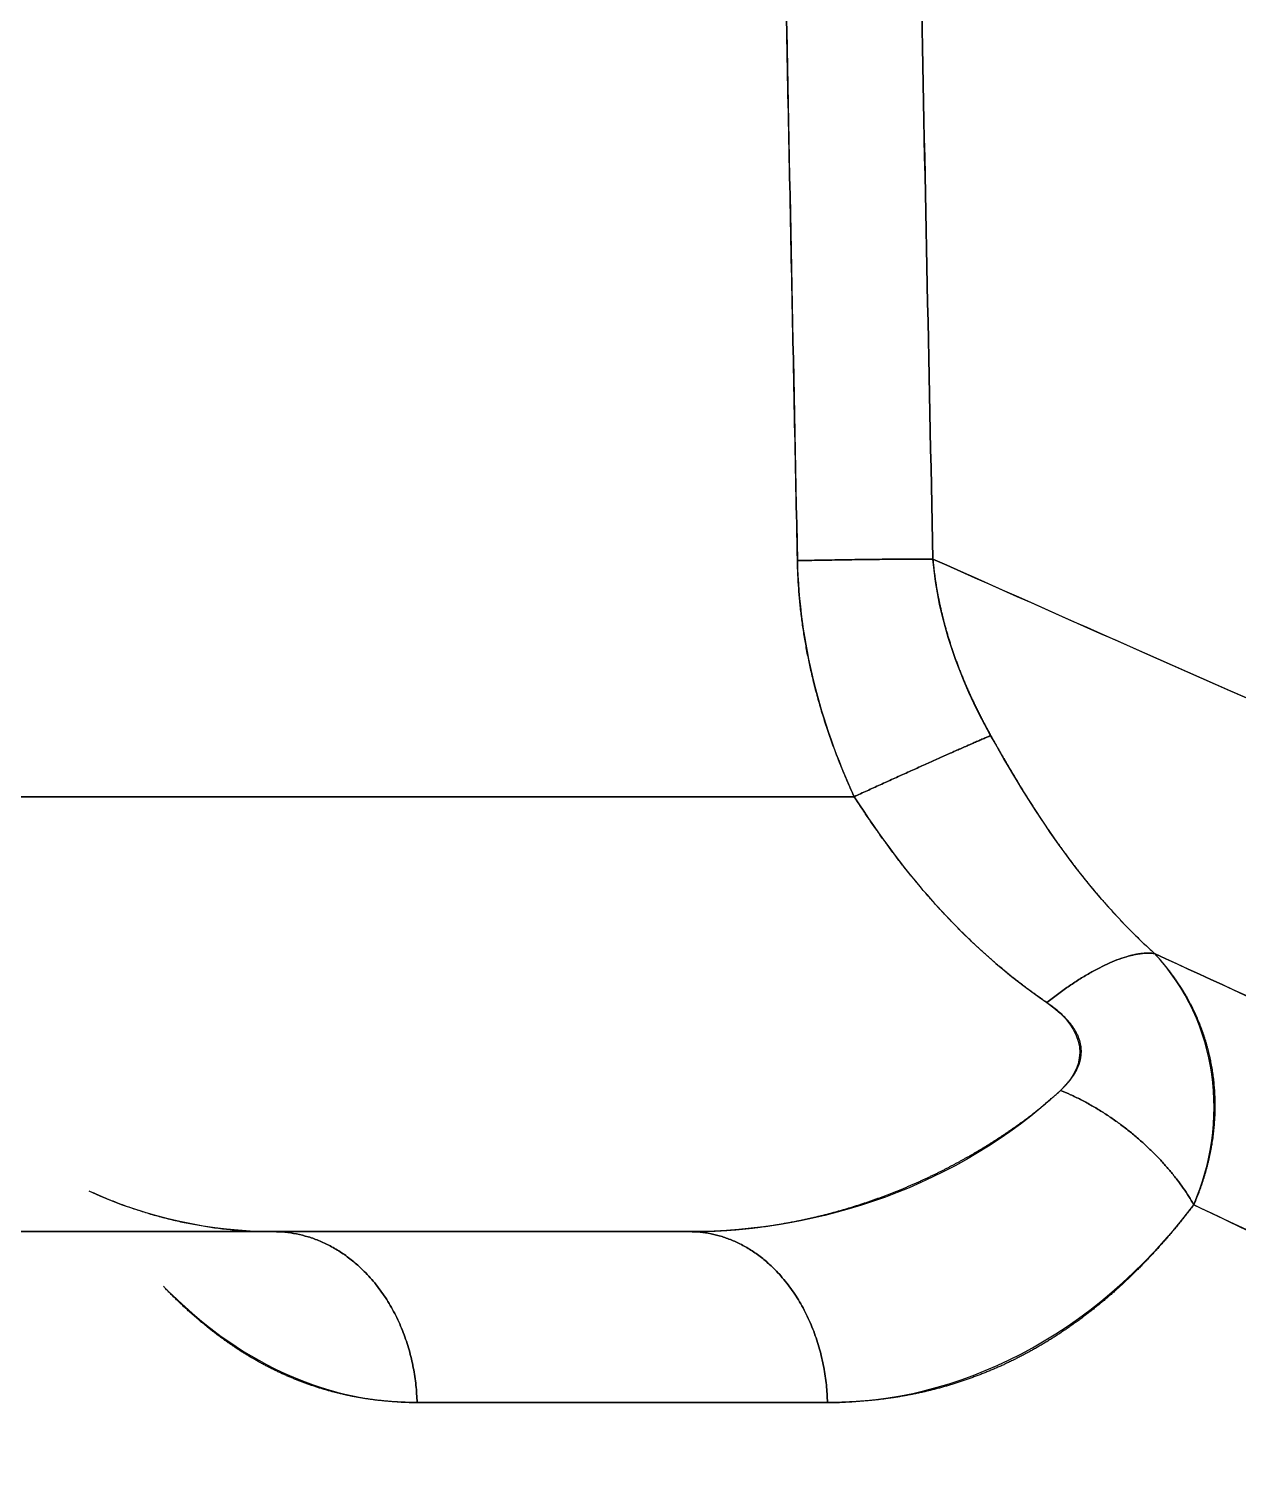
# Model space of a CAD drawing. Extents: x 86520 to 160660, y -2551 to 2752.
# Drawn here: x 86713.3 to 86720.13, y 1576.06 to 1584.25 of the extents above; entities that cross this region are included whole.
import ezdxf

# ---------------------------------------------------------------- set-up
doc = ezdxf.new("R2010")
doc.units = 0
doc.header["$LTSCALE"] = 10
doc.header["$MEASUREMENT"] = 0
doc.layers.add('1', color=7, linetype='CONTINUOUS')

msp = doc.modelspace()

# ---------------------------------------------------------------- linework, layer by layer
at = {"layer": '1', "color": 7, "linetype": 'CONTINUOUS'}
for points, knots in [([(86718.2422, 1589.3969), (86718.2719, 1589.3831), (86718.3312, 1589.3556), (86718.4204, 1589.3142), (86718.5098, 1589.2728), (86718.5993, 1589.2313), (86718.6889, 1589.1898), (86718.7787, 1589.1482), (86718.8687, 1589.1066), (86718.9588, 1589.0649), (86719.0491, 1589.0233), (86719.1395, 1588.9815), (86719.2301, 1588.9398), (86719.3208, 1588.8979), (86719.4117, 1588.8561), (86719.5027, 1588.8142), (86719.5939, 1588.7722), (86719.6852, 1588.7302), (86719.7767, 1588.6882), (86719.8683, 1588.6461), (86719.9601, 1588.604), (86720.0521, 1588.5619), (86720.1442, 1588.5197), (86720.2364, 1588.4775), (86720.3288, 1588.4352), (86720.4214, 1588.3929), (86720.5141, 1588.3505), (86720.607, 1588.3081), (86720.7, 1588.2657), (86720.7932, 1588.2232), (86720.8865, 1588.1807), (86720.98, 1588.1381), (86721.0736, 1588.0955), (86721.1674, 1588.0529), (86721.2613, 1588.0102), (86721.3554, 1587.9675), (86721.4497, 1587.9248), (86721.5441, 1587.882), (86721.6387, 1587.8391), (86721.7334, 1587.7962), (86721.8282, 1587.7533), (86721.9233, 1587.7104), (86722.0184, 1587.6674), (86722.1138, 1587.6244), (86722.2092, 1587.5813), (86722.3049, 1587.5382), (86722.4007, 1587.495), (86722.4966, 1587.4519), (86722.5927, 1587.4086), (86722.689, 1587.3654), (86722.7854, 1587.3221), (86722.8819, 1587.2787), (86722.9786, 1587.2354), (86723.0755, 1587.192), (86723.1725, 1587.1485), (86723.2697, 1587.105), (86723.3671, 1587.0615), (86723.4646, 1587.0179), (86723.5622, 1586.9744), (86723.66, 1586.9307), (86723.758, 1586.887), (86723.8561, 1586.8433), (86723.9543, 1586.7996), (86724.0527, 1586.7558), (86724.1513, 1586.712), (86724.2501, 1586.6682), (86724.3489, 1586.6243), (86724.448, 1586.5803), (86724.5472, 1586.5364), (86724.6465, 1586.4924), (86724.746, 1586.4484), (86724.8457, 1586.4043), (86724.9455, 1586.3602), (86725.0455, 1586.3161), (86725.1456, 1586.2719), (86725.2459, 1586.2277), (86725.3463, 1586.1834), (86725.4469, 1586.1392), (86725.5477, 1586.0949), (86725.6486, 1586.0505), (86725.7497, 1586.0061), (86725.8509, 1585.9617), (86725.9523, 1585.9173), (86726.0538, 1585.8728), (86726.1555, 1585.8283), (86726.2573, 1585.7837), (86726.3593, 1585.7392), (86726.4615, 1585.6946), (86726.5638, 1585.6499), (86726.6662, 1585.6052), (86726.7689, 1585.5605), (86726.8717, 1585.5158), (86726.9746, 1585.471), (86727.0777, 1585.4262), (86727.1809, 1585.3813), (86727.2843, 1585.3365), (86727.3879, 1585.2916), (86727.4916, 1585.2466), (86727.5955, 1585.2016), (86727.6995, 1585.1566), (86727.8037, 1585.1116), (86727.9081, 1585.0665), (86728.0126, 1585.0214), (86728.1172, 1584.9763), (86728.222, 1584.9312), (86728.327, 1584.886), (86728.4321, 1584.8407), (86728.5374, 1584.7955), (86728.6429, 1584.7502), (86728.7485, 1584.7049), (86728.8542, 1584.6596), (86728.9602, 1584.6142), (86729.0662, 1584.5688), (86729.1725, 1584.5233), (86729.2789, 1584.4779), (86729.3854, 1584.4324), (86729.4921, 1584.3869), (86729.599, 1584.3413), (86729.706, 1584.2957), (86729.8132, 1584.2501), (86729.9205, 1584.2045), (86730.028, 1584.1588), (86730.1356, 1584.1131), (86730.2434, 1584.0674), (86730.3514, 1584.0216), (86730.4595, 1583.9758), (86730.5678, 1583.93), (86730.6762, 1583.8842), (86730.7848, 1583.8383), (86730.8936, 1583.7924), (86731.0025, 1583.7465), (86731.1116, 1583.7006), (86731.2208, 1583.6546), (86731.3302, 1583.6086), (86731.4397, 1583.5625), (86731.5494, 1583.5165), (86731.6593, 1583.4704), (86731.7693, 1583.4243), (86731.8795, 1583.3781), (86731.9898, 1583.332), (86732.1003, 1583.2858), (86732.211, 1583.2396), (86732.3218, 1583.1933), (86732.4328, 1583.1471), (86732.5439, 1583.1008), (86732.6552, 1583.0544), (86732.7666, 1583.0081), (86732.8783, 1582.9617), (86732.99, 1582.9153), (86733.1019, 1582.8689), (86733.214, 1582.8225), (86733.3263, 1582.776), (86733.4387, 1582.7295), (86733.5512, 1582.683), (86733.664, 1582.6364), (86733.7768, 1582.5898), (86733.8899, 1582.5433), (86734.0031, 1582.4966), (86734.1164, 1582.45), (86734.23, 1582.4033), (86734.3436, 1582.3566), (86734.4575, 1582.3099), (86734.5715, 1582.2632), (86734.6856, 1582.2164), (86734.7999, 1582.1697), (86734.9144, 1582.1228), (86735.029, 1582.076), (86735.1438, 1582.0292), (86735.2588, 1581.9823), (86735.3739, 1581.9354), (86735.4892, 1581.8885), (86735.6046, 1581.8416), (86735.7202, 1581.7946), (86735.836, 1581.7476), (86735.9519, 1581.7006), (86736.0679, 1581.6536), (86736.1842, 1581.6065), (86736.3006, 1581.5595), (86736.4171, 1581.5124), (86736.5338, 1581.4653), (86736.6507, 1581.4182), (86736.7678, 1581.371), (86736.885, 1581.3238), (86737.0023, 1581.2766), (86737.1198, 1581.2294), (86737.2375, 1581.1822), (86737.3553, 1581.135), (86737.4733, 1581.0877), (86737.5915, 1581.0404), (86737.7098, 1580.9931), (86737.8283, 1580.9458), (86737.9469, 1580.8984), (86738.0658, 1580.8511), (86738.1847, 1580.8037), (86738.3038, 1580.7563), (86738.4231, 1580.7089), (86738.5426, 1580.6614), (86738.6622, 1580.614), (86738.782, 1580.5665), (86738.9019, 1580.519), (86739.022, 1580.4715), (86739.1021, 1580.4398), (86739.1422, 1580.424)], [0, 0, 0, 0, 0.004988, 0.009974, 0.014961, 0.019946, 0.02493, 0.029914, 0.034897, 0.03988, 0.044861, 0.049842, 0.054823, 0.059802, 0.064781, 0.06976, 0.074738, 0.079715, 0.084691, 0.089667, 0.094643, 0.099618, 0.104592, 0.109566, 0.11454, 0.119513, 0.124485, 0.129457, 0.134428, 0.1394, 0.14437, 0.149341, 0.15431, 0.15928, 0.164249, 0.169218, 0.174186, 0.179154, 0.184122, 0.18909, 0.194057, 0.199024, 0.203991, 0.208957, 0.213924, 0.21889, 0.223856, 0.228821, 0.233787, 0.238752, 0.243717, 0.248683, 0.253648, 0.258612, 0.263577, 0.268542, 0.273507, 0.278471, 0.283436, 0.288401, 0.293365, 0.29833, 0.303295, 0.308259, 0.313224, 0.318189, 0.323154, 0.328119, 0.333084, 0.338049, 0.343015, 0.34798, 0.352946, 0.357912, 0.362878, 0.367844, 0.372811, 0.377777, 0.382744, 0.387712, 0.392679, 0.397647, 0.402615, 0.407584, 0.412553, 0.417522, 0.422491, 0.427461, 0.432432, 0.437402, 0.442373, 0.447345, 0.452317, 0.457289, 0.462262, 0.467236, 0.47221, 0.477184, 0.482159, 0.487135, 0.492111, 0.497088, 0.502065, 0.507043, 0.512021, 0.517, 0.52198, 0.52696, 0.531941, 0.536923, 0.541906, 0.546889, 0.551873, 0.556857, 0.561843, 0.566829, 0.571816, 0.576803, 0.581792, 0.586781, 0.591772, 0.596763, 0.601754, 0.606747, 0.611741, 0.616735, 0.621731, 0.626727, 0.631725, 0.636723, 0.641722, 0.646723, 0.651724, 0.656726, 0.66173, 0.666734, 0.671739, 0.676746, 0.681753, 0.686762, 0.691772, 0.696783, 0.701795, 0.706808, 0.711822, 0.716838, 0.721854, 0.726872, 0.731892, 0.736912, 0.741934, 0.746956, 0.751981, 0.757006, 0.762033, 0.767061, 0.77209, 0.777121, 0.782153, 0.787186, 0.792221, 0.797257, 0.802295, 0.807334, 0.812374, 0.817416, 0.82246, 0.827504, 0.832551, 0.837599, 0.842648, 0.847699, 0.852751, 0.857805, 0.862861, 0.867918, 0.872977, 0.878037, 0.883099, 0.888162, 0.893227, 0.898294, 0.903363, 0.908433, 0.913505, 0.918579, 0.923654, 0.928731, 0.93381, 0.93889, 0.943973, 0.949057, 0.954143, 0.959231, 0.96432, 0.969412, 0.974505, 0.9796, 0.984697, 0.989796, 0.994897, 1, 1, 1, 1]), ([(86739.1422, 1580.424), (86737.1874, 1581.1934), (86735.2736, 1581.9674), (86732.9404, 1582.9342), (86732.4767, 1583.1275), (86731.5554, 1583.5139), (86731.0978, 1583.707), (86729.7355, 1584.2849), (86728.8413, 1584.6683), (86727.0872, 1585.4261), (86726.2273, 1585.8006), (86724.9621, 1586.3567), (86724.5444, 1586.5411), (86723.7172, 1586.9081), (86721.6693, 1587.8211), (86719.7251, 1588.709), (86718.2422, 1589.3969)], [0, 0, 0, 0, 0.25, 0.25, 0.3125, 0.3125, 0.375, 0.375, 0.5, 0.5, 0.625, 0.625, 0.6875, 0.6875, 0.75, 1, 1, 1, 1]), ([(86718.9684, 1589.2929), (86718.9982, 1589.2792), (86719.0579, 1589.2517), (86719.1481, 1589.2102), (86719.2391, 1589.1684), (86719.3309, 1589.1262), (86719.4235, 1589.0837), (86719.5169, 1589.0408), (86719.6111, 1588.9975), (86719.7062, 1588.9538), (86719.8021, 1588.9098), (86719.8988, 1588.8654), (86719.9964, 1588.8207), (86720.0948, 1588.7756), (86720.1941, 1588.7301), (86720.2942, 1588.6842), (86720.3951, 1588.638), (86720.497, 1588.5915), (86720.5996, 1588.5445), (86720.7032, 1588.4972), (86720.8076, 1588.4495), (86720.9128, 1588.4015), (86721.019, 1588.3531), (86721.126, 1588.3043), (86721.2339, 1588.2552), (86721.3427, 1588.2057), (86721.4524, 1588.1558), (86721.5629, 1588.1056), (86721.6744, 1588.055), (86721.7867, 1588.004), (86721.9, 1587.9527), (86722.0142, 1587.901), (86722.1293, 1587.849), (86722.2453, 1587.7965), (86722.3622, 1587.7438), (86722.48, 1587.6906), (86722.5988, 1587.6371), (86722.7185, 1587.5832), (86722.8391, 1587.5289), (86722.9607, 1587.4743), (86723.0832, 1587.4193), (86723.2066, 1587.364), (86723.331, 1587.3083), (86723.4564, 1587.2522), (86723.5827, 1587.1958), (86723.71, 1587.1389), (86723.8382, 1587.0818), (86723.9674, 1587.0242), (86724.0976, 1586.9663), (86724.2287, 1586.9081), (86724.3609, 1586.8494), (86724.494, 1586.7904), (86724.6281, 1586.731), (86724.7632, 1586.6713), (86724.8993, 1586.6112), (86725.0363, 1586.5507), (86725.1744, 1586.4899), (86725.3135, 1586.4287), (86725.4536, 1586.3671), (86725.5948, 1586.3052), (86725.7369, 1586.2429), (86725.8801, 1586.1803), (86726.0242, 1586.1172), (86726.1695, 1586.0539), (86726.3157, 1585.9901), (86726.463, 1585.926), (86726.6113, 1585.8615), (86726.7607, 1585.7966), (86726.9111, 1585.7314), (86727.0626, 1585.6658), (86727.2151, 1585.5999), (86727.3687, 1585.5336), (86727.5233, 1585.4669), (86727.679, 1585.3998), (86727.8358, 1585.3324), (86727.9937, 1585.2647), (86728.1526, 1585.1965), (86728.3126, 1585.128), (86728.4737, 1585.0591), (86728.6359, 1584.9899), (86728.7992, 1584.9203), (86728.9636, 1584.8503), (86729.1291, 1584.78), (86729.2957, 1584.7093), (86729.4634, 1584.6382), (86729.6322, 1584.5668), (86729.8021, 1584.495), (86729.9731, 1584.4228), (86730.1453, 1584.3503), (86730.3186, 1584.2774), (86730.493, 1584.2041), (86730.6686, 1584.1305), (86730.8452, 1584.0565), (86731.0231, 1583.9822), (86731.202, 1583.9074), (86731.3821, 1583.8323), (86731.5634, 1583.7569), (86731.7458, 1583.6811), (86731.9294, 1583.6049), (86732.1141, 1583.5283), (86732.3, 1583.4514), (86732.4871, 1583.3741), (86732.6753, 1583.2965), (86732.8647, 1583.2185), (86733.0553, 1583.1401), (86733.247, 1583.0614), (86733.44, 1582.9822), (86733.6341, 1582.9028), (86733.8294, 1582.8229), (86734.0259, 1582.7427), (86734.2236, 1582.6622), (86734.4225, 1582.5812), (86734.6226, 1582.4999), (86734.8239, 1582.4182), (86735.0264, 1582.3362), (86735.2302, 1582.2538), (86735.4351, 1582.171), (86735.6412, 1582.0879), (86735.8486, 1582.0044), (86736.0572, 1581.9206), (86736.267, 1581.8363), (86736.478, 1581.7517), (86736.6903, 1581.6668), (86736.9038, 1581.5815), (86737.1185, 1581.4958), (86737.3345, 1581.4097), (86737.5517, 1581.3233), (86737.7702, 1581.2365), (86737.9899, 1581.1494), (86738.2108, 1581.0618), (86738.433, 1580.974), (86738.6565, 1580.8857), (86738.8811, 1580.7971), (86739.0316, 1580.7379), (86739.1069, 1580.7082)], [0, 0, 0, 0, 0.005145, 0.010327, 0.015546, 0.020802, 0.026095, 0.031425, 0.036793, 0.042197, 0.047638, 0.053116, 0.058632, 0.064184, 0.069773, 0.0754, 0.081063, 0.086764, 0.092501, 0.098276, 0.104088, 0.109937, 0.115822, 0.121745, 0.127705, 0.133702, 0.139736, 0.145808, 0.151916, 0.158061, 0.164244, 0.170463, 0.17672, 0.183013, 0.189344, 0.195712, 0.202117, 0.208559, 0.215038, 0.221554, 0.228108, 0.234698, 0.241326, 0.24799, 0.254692, 0.261431, 0.268207, 0.27502, 0.28187, 0.288757, 0.295682, 0.302643, 0.309642, 0.316678, 0.323751, 0.330861, 0.338008, 0.345192, 0.352414, 0.359672, 0.366968, 0.374301, 0.381671, 0.389078, 0.396523, 0.404004, 0.411523, 0.419078, 0.426671, 0.434301, 0.441968, 0.449673, 0.457414, 0.465193, 0.473009, 0.480862, 0.488752, 0.49668, 0.504644, 0.512646, 0.520685, 0.528761, 0.536874, 0.545024, 0.553212, 0.561437, 0.569699, 0.577998, 0.586334, 0.594708, 0.603119, 0.611567, 0.620052, 0.628574, 0.637134, 0.645731, 0.654365, 0.663036, 0.671744, 0.68049, 0.689273, 0.698093, 0.70695, 0.715845, 0.724777, 0.733746, 0.742752, 0.751795, 0.760876, 0.769994, 0.779149, 0.788341, 0.797571, 0.806838, 0.816142, 0.825483, 0.834862, 0.844278, 0.853731, 0.863221, 0.872749, 0.882314, 0.891916, 0.901556, 0.911232, 0.920946, 0.930697, 0.940486, 0.950312, 0.960175, 0.970075, 0.980013, 0.989988, 1, 1, 1, 1]), ([(86742.3446, 1576.8523), (86742.3283, 1576.859), (86742.2758, 1576.8805), (86742.187, 1576.9169), (86742.0778, 1576.9617), (86741.9679, 1577.0069), (86741.8573, 1577.0524), (86741.746, 1577.0983), (86741.634, 1577.1445), (86741.5213, 1577.191), (86741.4079, 1577.2379), (86741.2938, 1577.2851), (86741.179, 1577.3327), (86741.0636, 1577.3806), (86740.9474, 1577.4289), (86740.8305, 1577.4774), (86740.713, 1577.5264), (86740.5948, 1577.5756), (86740.4759, 1577.6252), (86740.3563, 1577.6752), (86740.236, 1577.7255), (86740.1151, 1577.7761), (86739.9935, 1577.8271), (86739.8712, 1577.8784), (86739.7483, 1577.9301), (86739.6247, 1577.9821), (86739.5004, 1578.0345), (86739.3755, 1578.0872), (86739.2499, 1578.1402), (86739.1236, 1578.1936), (86738.9967, 1578.2473), (86738.8692, 1578.3013), (86738.741, 1578.3557), (86738.6121, 1578.4105), (86738.4826, 1578.4656), (86738.3525, 1578.521), (86738.2217, 1578.5768), (86738.0903, 1578.6329), (86737.9583, 1578.6893), (86737.8256, 1578.7461), (86737.6923, 1578.8032), (86737.5584, 1578.8607), (86737.4238, 1578.9185), (86737.2887, 1578.9767), (86737.1529, 1579.0352), (86737.0165, 1579.094), (86736.8795, 1579.1532), (86736.7419, 1579.2127), (86736.6037, 1579.2725), (86736.4649, 1579.3327), (86736.3254, 1579.3932), (86736.1854, 1579.4541), (86736.0448, 1579.5153), (86735.9036, 1579.5768), (86735.7618, 1579.6387), (86735.6195, 1579.7009), (86735.4765, 1579.7634), (86735.333, 1579.8263), (86735.1889, 1579.8895), (86735.0443, 1579.9531), (86734.899, 1580.017), (86734.7532, 1580.0812), (86734.6069, 1580.1457), (86734.46, 1580.2106), (86734.3125, 1580.2758), (86734.1645, 1580.3414), (86734.0159, 1580.4072), (86733.8668, 1580.4735), (86733.7172, 1580.54), (86733.567, 1580.6069), (86733.4163, 1580.674), (86733.2651, 1580.7416), (86733.1133, 1580.8094), (86732.9611, 1580.8776), (86732.8083, 1580.9461), (86732.655, 1581.0149), (86732.5012, 1581.0841), (86732.3469, 1581.1536), (86732.192, 1581.2233), (86732.0367, 1581.2935), (86731.8809, 1581.3639), (86731.7247, 1581.4347), (86731.5679, 1581.5057), (86731.4107, 1581.5771), (86731.253, 1581.6488), (86731.0949, 1581.7208), (86730.9363, 1581.7931), (86730.7772, 1581.8657), (86730.6178, 1581.9385), (86730.4579, 1582.0117), (86730.2976, 1582.0851), (86730.1369, 1582.1589), (86729.9758, 1582.2329), (86729.8143, 1582.3072), (86729.6525, 1582.3817), (86729.4902, 1582.4565), (86729.3276, 1582.5316), (86729.1646, 1582.6069), (86729.0013, 1582.6825), (86728.8377, 1582.7583), (86728.6737, 1582.8344), (86728.5094, 1582.9107), (86728.3448, 1582.9873), (86728.1799, 1583.064), (86728.0146, 1583.141), (86727.8492, 1583.2182), (86727.6834, 1583.2957), (86727.5173, 1583.3733), (86727.351, 1583.4512), (86727.1844, 1583.5293), (86727.0176, 1583.6076), (86726.8505, 1583.6861), (86726.6831, 1583.7649), (86726.5155, 1583.8438), (86726.3476, 1583.923), (86726.1795, 1584.0024), (86726.0111, 1584.082), (86725.8425, 1584.1618), (86725.6737, 1584.2418), (86725.5047, 1584.3221), (86725.3354, 1584.4026), (86725.1659, 1584.4832), (86724.9962, 1584.5641), (86724.8263, 1584.6452), (86724.6562, 1584.7266), (86724.4859, 1584.8081), (86724.3153, 1584.8898), (86724.1446, 1584.9718), (86723.9737, 1585.054), (86723.8026, 1585.1363), (86723.6314, 1585.2189), (86723.4599, 1585.3017), (86723.2883, 1585.3847), (86723.1166, 1585.4679), (86722.9447, 1585.5512), (86722.7726, 1585.6348), (86722.6005, 1585.7186), (86722.4282, 1585.8025), (86722.2557, 1585.8866), (86722.0832, 1585.971), (86721.9105, 1586.0554), (86721.7378, 1586.1401), (86721.5649, 1586.225), (86721.392, 1586.31), (86721.219, 1586.3952), (86721.0459, 1586.4805), (86720.8727, 1586.566), (86720.6995, 1586.6517), (86720.5263, 1586.7375), (86720.353, 1586.8235), (86720.1796, 1586.9097), (86720.0063, 1586.9959), (86719.8329, 1587.0823), (86719.6595, 1587.1689), (86719.4861, 1587.2556), (86719.3128, 1587.3424), (86719.1394, 1587.4293), (86718.9661, 1587.5164), (86718.7928, 1587.6035), (86718.6195, 1587.6908), (86718.4463, 1587.7782), (86718.3312, 1587.8364), (86718.2735, 1587.8655)], [0, 0, 0, 0, 0.00178, 0.005741, 0.009732, 0.013752, 0.017801, 0.021879, 0.025986, 0.030122, 0.034288, 0.038483, 0.042708, 0.046962, 0.051245, 0.055557, 0.059899, 0.064271, 0.068671, 0.073102, 0.077561, 0.082051, 0.086569, 0.091118, 0.095695, 0.100303, 0.104939, 0.109606, 0.114302, 0.119027, 0.123782, 0.128567, 0.133382, 0.138226, 0.143099, 0.148003, 0.152936, 0.157898, 0.162891, 0.167913, 0.172965, 0.178046, 0.183158, 0.188299, 0.19347, 0.19867, 0.203901, 0.209161, 0.214451, 0.219771, 0.225121, 0.230501, 0.23591, 0.24135, 0.246819, 0.252319, 0.257848, 0.263407, 0.268996, 0.274616, 0.280265, 0.285944, 0.291653, 0.297392, 0.303161, 0.308961, 0.31479, 0.32065, 0.326539, 0.332459, 0.338409, 0.344389, 0.350399, 0.356439, 0.362509, 0.36861, 0.374741, 0.380902, 0.387093, 0.393314, 0.399566, 0.405847, 0.412159, 0.4185, 0.424871, 0.431272, 0.437702, 0.444162, 0.450651, 0.457169, 0.463715, 0.470291, 0.476896, 0.483529, 0.49019, 0.49688, 0.503598, 0.510344, 0.517117, 0.523919, 0.530748, 0.537604, 0.544487, 0.551398, 0.558335, 0.565299, 0.57229, 0.579307, 0.586352, 0.593424, 0.600523, 0.60765, 0.614803, 0.621984, 0.629192, 0.636428, 0.643692, 0.650983, 0.658302, 0.665648, 0.673023, 0.680426, 0.687857, 0.695316, 0.702803, 0.710319, 0.717864, 0.725437, 0.733038, 0.740669, 0.748328, 0.756016, 0.763732, 0.771477, 0.779251, 0.787053, 0.794885, 0.802744, 0.810633, 0.818551, 0.826497, 0.834472, 0.842475, 0.850508, 0.858569, 0.866659, 0.874778, 0.882926, 0.891102, 0.899307, 0.907541, 0.915804, 0.924095, 0.932415, 0.940763, 0.94914, 0.957546, 0.96598, 0.974442, 0.982933, 0.991452, 1, 1, 1, 1]), ([(86718.2735, 1587.8655), (86719.1209, 1587.437), (86719.971, 1587.012), (86721.6669, 1586.1734), (86722.5128, 1585.7598), (86723.7731, 1585.1502), (86724.1917, 1584.9488), (86725.0254, 1584.5499), (86725.4404, 1584.3523), (86726.6792, 1583.7654), (86727.4968, 1583.3819), (86729.1109, 1582.6308), (86729.9071, 1582.2634), (86731.0783, 1581.7281), (86731.4649, 1581.5522), (86732.2293, 1581.2063), (86732.6072, 1581.0361), (86733.7269, 1580.5346), (86734.4548, 1580.2119), (86735.8695, 1579.5907), (86736.5564, 1579.2921), (86737.8859, 1578.7194), (86739.1712, 1578.1711), (86740.3623, 1577.672), (86741.3781, 1577.2499), (86741.808, 1577.0724), (86742.2225, 1576.9023)], [0, 0, 0, 0, 0.092769, 0.092769, 0.185537, 0.185537, 0.231922, 0.231922, 0.278306, 0.278306, 0.371075, 0.371075, 0.463843, 0.463843, 0.510228, 0.510228, 0.556612, 0.556612, 0.649381, 0.649381, 0.742149, 0.742149, 0.834918, 0.927687, 0.927687, 1, 1, 1, 1]), ([(86718.4086, 1581.2599), (86719.248, 1580.8858), (86720.1103, 1580.5047), (86721.8765, 1579.7334), (86722.7804, 1579.3431), (86723.7055, 1578.9478)], [0, 0, 0, 0, 0.5, 0.5, 1, 1, 1, 1]), ([(86718.4086, 1581.2599), (86718.4092, 1581.2532), (86718.4104, 1581.2397), (86718.4125, 1581.2194), (86718.4148, 1581.199), (86718.4173, 1581.1786), (86718.42, 1581.158), (86718.423, 1581.1374), (86718.4262, 1581.1167), (86718.4296, 1581.0959), (86718.4333, 1581.0751), (86718.4372, 1581.0541), (86718.4413, 1581.0331), (86718.4456, 1581.012), (86718.4502, 1580.9908), (86718.455, 1580.9696), (86718.46, 1580.9483), (86718.4653, 1580.9269), (86718.4708, 1580.9055), (86718.4765, 1580.884), (86718.4825, 1580.8624), (86718.4887, 1580.8408), (86718.4952, 1580.8191), (86718.5019, 1580.7974), (86718.5088, 1580.7756), (86718.5159, 1580.7537), (86718.5233, 1580.7318), (86718.531, 1580.7099), (86718.5389, 1580.6879), (86718.547, 1580.6658), (86718.5554, 1580.6437), (86718.564, 1580.6216), (86718.5728, 1580.5994), (86718.5819, 1580.5772), (86718.5912, 1580.5549), (86718.6008, 1580.5326), (86718.6107, 1580.5103), (86718.6207, 1580.4879), (86718.631, 1580.4655), (86718.6416, 1580.4431), (86718.6524, 1580.4206), (86718.6635, 1580.3981), (86718.6748, 1580.3756), (86718.6863, 1580.3531), (86718.6981, 1580.3306), (86718.7101, 1580.308), (86718.7224, 1580.2854), (86718.7308, 1580.2704), (86718.7349, 1580.2629)], [0, 0, 0, 0, 0.019143, 0.038391, 0.057745, 0.077206, 0.096775, 0.116453, 0.13624, 0.156138, 0.176147, 0.196267, 0.2165, 0.236847, 0.257308, 0.277883, 0.298574, 0.31938, 0.340303, 0.361344, 0.382502, 0.403778, 0.425174, 0.446689, 0.468324, 0.490079, 0.511955, 0.533953, 0.556072, 0.578314, 0.600678, 0.623166, 0.645777, 0.668512, 0.691371, 0.714355, 0.737464, 0.760699, 0.784059, 0.807545, 0.831157, 0.854895, 0.878761, 0.902754, 0.926874, 0.951121, 0.975497, 1, 1, 1, 1]), ([(86718.7349, 1580.2629), (86718.7389, 1580.2557), (86718.7469, 1580.2415), (86718.7591, 1580.2199), (86718.7713, 1580.1983), (86718.7838, 1580.1765), (86718.7964, 1580.1545), (86718.8091, 1580.1324), (86718.822, 1580.1102), (86718.8351, 1580.0878), (86718.8484, 1580.0653), (86718.8618, 1580.0426), (86718.8755, 1580.0198), (86718.8893, 1579.997), (86718.9033, 1579.974), (86718.9175, 1579.9508), (86718.9319, 1579.9276), (86718.9465, 1579.9043), (86718.9613, 1579.8809), (86718.9764, 1579.8574), (86718.9916, 1579.8338), (86719.0071, 1579.8102), (86719.0227, 1579.7864), (86719.0387, 1579.7626), (86719.0548, 1579.7388), (86719.0712, 1579.7149), (86719.0878, 1579.6909), (86719.1046, 1579.6669), (86719.1217, 1579.6429), (86719.1391, 1579.6189), (86719.1567, 1579.5948), (86719.1745, 1579.5707), (86719.1926, 1579.5466), (86719.211, 1579.5226), (86719.2296, 1579.4985), (86719.2485, 1579.4744), (86719.2677, 1579.4504), (86719.2872, 1579.4264), (86719.3069, 1579.4025), (86719.3268, 1579.3786), (86719.3471, 1579.3548), (86719.3677, 1579.331), (86719.3885, 1579.3073), (86719.4096, 1579.2837), (86719.431, 1579.2601), (86719.4527, 1579.2367), (86719.4746, 1579.2134), (86719.4969, 1579.1902), (86719.5194, 1579.1671), (86719.5423, 1579.1442), (86719.5654, 1579.1214), (86719.5888, 1579.0988), (86719.6125, 1579.0763), (86719.6365, 1579.054), (86719.6527, 1579.0393), (86719.6608, 1579.0319)], [0, 0, 0, 0, 0.015764, 0.031649, 0.047657, 0.063788, 0.080041, 0.096417, 0.112917, 0.12954, 0.146286, 0.163157, 0.180151, 0.197269, 0.21451, 0.231876, 0.249365, 0.266977, 0.284713, 0.302572, 0.320554, 0.338658, 0.356884, 0.375232, 0.393702, 0.412292, 0.431002, 0.449832, 0.468781, 0.487849, 0.507034, 0.526336, 0.545754, 0.565287, 0.584934, 0.604694, 0.624567, 0.644551, 0.664645, 0.684848, 0.705158, 0.725575, 0.746096, 0.766722, 0.787449, 0.808277, 0.829205, 0.85023, 0.871352, 0.892567, 0.913876, 0.935275, 0.956763, 0.978339, 1, 1, 1, 1]), ([(86719.0522, 1578.7549), (86719.0441, 1578.7605), (86719.0279, 1578.7717), (86719.0037, 1578.7888), (86718.9797, 1578.8061), (86718.9557, 1578.8236), (86718.9319, 1578.8414), (86718.9082, 1578.8594), (86718.8846, 1578.8777), (86718.8612, 1578.8962), (86718.8378, 1578.9149), (86718.8146, 1578.9339), (86718.7915, 1578.9531), (86718.7685, 1578.9726), (86718.7456, 1578.9923), (86718.7229, 1579.0123), (86718.7002, 1579.0325), (86718.6777, 1579.0529), (86718.6553, 1579.0736), (86718.633, 1579.0945), (86718.6109, 1579.1157), (86718.5888, 1579.1371), (86718.5669, 1579.1587), (86718.5451, 1579.1806), (86718.5234, 1579.2028), (86718.5018, 1579.2252), (86718.4803, 1579.2478), (86718.459, 1579.2707), (86718.4378, 1579.2938), (86718.4167, 1579.3171), (86718.3957, 1579.3407), (86718.3748, 1579.3646), (86718.3541, 1579.3886), (86718.3334, 1579.4129), (86718.3129, 1579.4375), (86718.2925, 1579.4623), (86718.2723, 1579.4873), (86718.2521, 1579.5125), (86718.2321, 1579.538), (86718.2121, 1579.5637), (86718.1923, 1579.5897), (86718.1726, 1579.6158), (86718.1531, 1579.6422), (86718.1336, 1579.6688), (86718.1143, 1579.6956), (86718.0951, 1579.7226), (86718.076, 1579.7499), (86718.057, 1579.7773), (86718.0381, 1579.805), (86718.0194, 1579.8329), (86718.0008, 1579.861), (86717.9822, 1579.8892), (86717.97, 1579.9082), (86717.9639, 1579.9177)], [0, 0, 0, 0, 0.018885, 0.037783, 0.056697, 0.075627, 0.094574, 0.113539, 0.132523, 0.151527, 0.170551, 0.189597, 0.208666, 0.227758, 0.246875, 0.266017, 0.285185, 0.30438, 0.323603, 0.342856, 0.362138, 0.381451, 0.400795, 0.420172, 0.439582, 0.459027, 0.478506, 0.498022, 0.517574, 0.537164, 0.556792, 0.57646, 0.596168, 0.615917, 0.635707, 0.655541, 0.675418, 0.695339, 0.715305, 0.735317, 0.755375, 0.775482, 0.795636, 0.815839, 0.836092, 0.856396, 0.876751, 0.897158, 0.917618, 0.938131, 0.958699, 0.979322, 1, 1, 1, 1]), ([(86723.8895, 1577.1171), (86723.159, 1577.442), (86722.4386, 1577.7653), (86721.0264, 1578.4048), (86720.3345, 1578.721), (86719.6607, 1579.0318)], [0, 0, 0, 0, 0.5, 0.5, 1, 1, 1, 1]), ([(86719.6607, 1579.0318), (86719.6648, 1579.0275), (86719.6729, 1579.0187), (86719.6848, 1579.0055), (86719.6965, 1578.9921), (86719.7081, 1578.9786), (86719.7194, 1578.9649), (86719.7306, 1578.9511), (86719.7415, 1578.9371), (86719.7523, 1578.923), (86719.7628, 1578.9088), (86719.7731, 1578.8944), (86719.7833, 1578.8799), (86719.7932, 1578.8653), (86719.8029, 1578.8506), (86719.8124, 1578.8357), (86719.8217, 1578.8207), (86719.8307, 1578.8055), (86719.8396, 1578.7903), (86719.8482, 1578.7749), (86719.8566, 1578.7594), (86719.8647, 1578.7438), (86719.8727, 1578.7281), (86719.8804, 1578.7123), (86719.8879, 1578.6963), (86719.8952, 1578.6803), (86719.9022, 1578.6641), (86719.909, 1578.6479), (86719.9156, 1578.6315), (86719.9219, 1578.615), (86719.928, 1578.5985), (86719.9338, 1578.5818), (86719.9394, 1578.5651), (86719.9448, 1578.5483), (86719.95, 1578.5314), (86719.9549, 1578.5144), (86719.9595, 1578.4973), (86719.9639, 1578.4802), (86719.9681, 1578.463), (86719.972, 1578.4457), (86719.9757, 1578.4283), (86719.9791, 1578.4109), (86719.9823, 1578.3934), (86719.9853, 1578.3759), (86719.988, 1578.3583), (86719.9904, 1578.3407), (86719.9926, 1578.323), (86719.9946, 1578.3053), (86719.9963, 1578.2875), (86719.9977, 1578.2697), (86719.999, 1578.2518), (86719.9999, 1578.234), (86720.0006, 1578.2161), (86720.0011, 1578.1981), (86720.0013, 1578.1802), (86720.0013, 1578.1622), (86720.0011, 1578.1442), (86720.0005, 1578.1262), (86719.9998, 1578.1082), (86719.9988, 1578.0902), (86719.9975, 1578.0721), (86719.996, 1578.0541), (86719.9943, 1578.0361), (86719.9923, 1578.0181), (86719.9901, 1578.0001), (86719.9876, 1577.9821), (86719.9849, 1577.9642), (86719.982, 1577.9462), (86719.9788, 1577.9283), (86719.9754, 1577.9104), (86719.9717, 1577.8925), (86719.9678, 1577.8747), (86719.9637, 1577.8569), (86719.9594, 1577.8392), (86719.9548, 1577.8215), (86719.9499, 1577.8038), (86719.9449, 1577.7862), (86719.9396, 1577.7686), (86719.9341, 1577.7511), (86719.9284, 1577.7336), (86719.9224, 1577.7163), (86719.9163, 1577.6989), (86719.9099, 1577.6817), (86719.9032, 1577.6645), (86719.8964, 1577.6474), (86719.8894, 1577.6303), (86719.8845, 1577.619), (86719.8821, 1577.6134)], [0, 0, 0, 0, 0.011673, 0.023354, 0.035044, 0.046741, 0.058446, 0.070159, 0.08188, 0.093608, 0.105343, 0.117086, 0.128835, 0.140591, 0.152354, 0.164123, 0.175898, 0.187679, 0.199466, 0.211258, 0.223056, 0.234858, 0.246666, 0.258477, 0.270293, 0.282113, 0.293937, 0.305764, 0.317594, 0.329427, 0.341262, 0.3531, 0.36494, 0.376782, 0.388625, 0.400469, 0.412314, 0.42416, 0.436006, 0.447852, 0.459697, 0.471542, 0.483386, 0.495229, 0.507071, 0.51891, 0.530748, 0.542584, 0.554416, 0.566246, 0.578073, 0.589897, 0.601717, 0.613532, 0.625344, 0.637152, 0.648954, 0.660752, 0.672545, 0.684333, 0.696114, 0.707891, 0.719661, 0.731425, 0.743183, 0.754934, 0.766679, 0.778417, 0.790148, 0.801872, 0.813588, 0.825298, 0.836999, 0.848694, 0.86038, 0.872059, 0.88373, 0.895393, 0.907048, 0.918695, 0.930334, 0.941965, 0.953588, 0.965203, 0.97681, 0.988409, 1, 1, 1, 1]), ([(86719.1297, 1578.2593), (86719.1328, 1578.2621), (86719.1388, 1578.2678), (86719.1475, 1578.2765), (86719.1559, 1578.2851), (86719.1639, 1578.2938), (86719.1715, 1578.3024), (86719.1787, 1578.3111), (86719.1856, 1578.3198), (86719.1922, 1578.3284), (86719.1983, 1578.3371), (86719.2041, 1578.3458), (86719.2095, 1578.3545), (86719.2146, 1578.3631), (86719.2193, 1578.3718), (86719.2236, 1578.3805), (86719.2276, 1578.3892), (86719.2312, 1578.3979), (86719.2344, 1578.4065), (86719.2373, 1578.4152), (86719.2398, 1578.4239), (86719.2419, 1578.4326), (86719.2437, 1578.4412), (86719.2451, 1578.4499), (86719.2462, 1578.4585), (86719.2468, 1578.4672), (86719.2471, 1578.4758), (86719.2471, 1578.4845), (86719.2467, 1578.4931), (86719.2459, 1578.5017), (86719.2447, 1578.5104), (86719.2432, 1578.519), (86719.2413, 1578.5276), (86719.2391, 1578.5362), (86719.2364, 1578.5447), (86719.2335, 1578.5533), (86719.2301, 1578.5619), (86719.2264, 1578.5704), (86719.2223, 1578.579), (86719.2179, 1578.5875), (86719.2131, 1578.596), (86719.2079, 1578.6045), (86719.2023, 1578.613), (86719.1964, 1578.6215), (86719.1902, 1578.63), (86719.1835, 1578.6384), (86719.1765, 1578.6468), (86719.1691, 1578.6553), (86719.1614, 1578.6637), (86719.1533, 1578.672), (86719.1448, 1578.6804), (86719.136, 1578.6888), (86719.1268, 1578.6971), (86719.1172, 1578.7054), (86719.1073, 1578.7137), (86719.097, 1578.722), (86719.0863, 1578.7303), (86719.0753, 1578.7385), (86719.0639, 1578.7468), (86719.0561, 1578.7522), (86719.0522, 1578.7549)], [0, 0, 0, 0, 0.020942, 0.041526, 0.061759, 0.081648, 0.101202, 0.120427, 0.139333, 0.157929, 0.176224, 0.194227, 0.21195, 0.229404, 0.246599, 0.263547, 0.280261, 0.296755, 0.313041, 0.329133, 0.345046, 0.360796, 0.376397, 0.391866, 0.407218, 0.422472, 0.437643, 0.452749, 0.467808, 0.482837, 0.497854, 0.512878, 0.527926, 0.543015, 0.558164, 0.57339, 0.58871, 0.604141, 0.619699, 0.6354, 0.651261, 0.667296, 0.68352, 0.699947, 0.716592, 0.733466, 0.750583, 0.767954, 0.785592, 0.803507, 0.82171, 0.840211, 0.85902, 0.878145, 0.897595, 0.917379, 0.937504, 0.957978, 0.978808, 1, 1, 1, 1]), ([(86717.0335, 1577.4613), (86717.0425, 1577.4613), (86717.0604, 1577.4614), (86717.0871, 1577.4617), (86717.1137, 1577.4623), (86717.1402, 1577.4631), (86717.1664, 1577.4641), (86717.1926, 1577.4653), (86717.2185, 1577.4668), (86717.2443, 1577.4684), (86717.27, 1577.4702), (86717.2955, 1577.4723), (86717.3208, 1577.4745), (86717.346, 1577.477), (86717.371, 1577.4796), (86717.3958, 1577.4824), (86717.4205, 1577.4854), (86717.4451, 1577.4886), (86717.4695, 1577.492), (86717.4937, 1577.4955), (86717.5178, 1577.4992), (86717.5417, 1577.5031), (86717.5654, 1577.5072), (86717.589, 1577.5114), (86717.6125, 1577.5157), (86717.6357, 1577.5203), (86717.6589, 1577.5249), (86717.6818, 1577.5298), (86717.7047, 1577.5347), (86717.7273, 1577.5399), (86717.7498, 1577.5451), (86717.7721, 1577.5505), (86717.7943, 1577.556), (86717.8163, 1577.5617), (86717.8382, 1577.5675), (86717.8599, 1577.5734), (86717.8815, 1577.5794), (86717.9029, 1577.5856), (86717.9241, 1577.5919), (86717.9452, 1577.5982), (86717.9661, 1577.6047), (86717.9869, 1577.6113), (86718.0075, 1577.618), (86718.0279, 1577.6248), (86718.0482, 1577.6317), (86718.0683, 1577.6387), (86718.0883, 1577.6458), (86718.1081, 1577.653), (86718.1278, 1577.6603), (86718.1473, 1577.6676), (86718.1667, 1577.675), (86718.1858, 1577.6825), (86718.2049, 1577.6901), (86718.2238, 1577.6978), (86718.2425, 1577.7055), (86718.261, 1577.7133), (86718.2794, 1577.7212), (86718.2977, 1577.7291), (86718.3158, 1577.7371), (86718.3337, 1577.7451), (86718.3515, 1577.7532), (86718.3691, 1577.7614), (86718.3865, 1577.7696), (86718.4038, 1577.7778), (86718.421, 1577.7861), (86718.438, 1577.7944), (86718.4548, 1577.8028), (86718.4715, 1577.8112), (86718.488, 1577.8197), (86718.5043, 1577.8282), (86718.5205, 1577.8367), (86718.5366, 1577.8452), (86718.5525, 1577.8538), (86718.5682, 1577.8624), (86718.5838, 1577.871), (86718.5992, 1577.8797), (86718.6144, 1577.8883), (86718.6295, 1577.897), (86718.6445, 1577.9057), (86718.6592, 1577.9144), (86718.6739, 1577.9231), (86718.6883, 1577.9318), (86718.7026, 1577.9405), (86718.7168, 1577.9493), (86718.7308, 1577.958), (86718.7446, 1577.9667), (86718.7583, 1577.9754), (86718.7718, 1577.9842), (86718.7852, 1577.9929), (86718.7984, 1578.0016), (86718.8114, 1578.0103), (86718.8243, 1578.019), (86718.8371, 1578.0277), (86718.8496, 1578.0363), (86718.8621, 1578.045), (86718.8743, 1578.0536), (86718.8864, 1578.0622), (86718.8984, 1578.0708), (86718.9102, 1578.0794), (86718.9218, 1578.0879), (86718.9333, 1578.0964), (86718.9446, 1578.1049), (86718.9558, 1578.1134), (86718.9668, 1578.1218), (86718.9776, 1578.1302), (86718.9883, 1578.1386), (86718.9988, 1578.1469), (86719.0092, 1578.1552), (86719.0194, 1578.1635), (86719.0295, 1578.1717), (86719.0394, 1578.1799), (86719.0491, 1578.188), (86719.0587, 1578.1961), (86719.0681, 1578.2042), (86719.0774, 1578.2122), (86719.0865, 1578.2202), (86719.0955, 1578.2281), (86719.1043, 1578.2359), (86719.1129, 1578.2437), (86719.1214, 1578.2515), (86719.127, 1578.2567), (86719.1297, 1578.2593)], [0, 0, 0, 0, 0.012267, 0.024469, 0.036605, 0.048675, 0.060679, 0.072618, 0.084491, 0.096298, 0.108039, 0.119714, 0.131324, 0.142868, 0.154346, 0.165759, 0.177106, 0.188387, 0.199602, 0.210752, 0.221836, 0.232854, 0.243806, 0.254693, 0.265514, 0.27627, 0.28696, 0.297584, 0.308142, 0.318635, 0.329062, 0.339424, 0.34972, 0.35995, 0.370114, 0.380213, 0.390247, 0.400214, 0.410117, 0.419953, 0.429724, 0.439429, 0.449069, 0.458643, 0.468152, 0.477595, 0.486973, 0.496285, 0.505531, 0.514712, 0.523828, 0.532878, 0.541862, 0.550781, 0.559635, 0.568423, 0.577146, 0.585803, 0.594395, 0.602921, 0.611382, 0.619777, 0.628107, 0.636372, 0.644572, 0.652706, 0.660774, 0.668778, 0.676716, 0.684589, 0.692396, 0.700138, 0.707815, 0.715427, 0.722974, 0.730455, 0.737871, 0.745222, 0.752508, 0.759728, 0.766884, 0.773974, 0.781, 0.78796, 0.794855, 0.801685, 0.808451, 0.815151, 0.821786, 0.828356, 0.834862, 0.841302, 0.847678, 0.853989, 0.860235, 0.866416, 0.872533, 0.878585, 0.884572, 0.890494, 0.896352, 0.902145, 0.907874, 0.913538, 0.919138, 0.924673, 0.930144, 0.93555, 0.940893, 0.94617, 0.951384, 0.956534, 0.961619, 0.96664, 0.971598, 0.976491, 0.98132, 0.986086, 0.990788, 0.995426, 1, 1, 1, 1]), ([(86713.6648, 1577.682), (86713.676, 1577.6769), (86713.6986, 1577.6668), (86713.7329, 1577.6522), (86713.7679, 1577.6378), (86713.8035, 1577.6239), (86713.8396, 1577.6103), (86713.8763, 1577.5972), (86713.9136, 1577.5846), (86713.9515, 1577.5724), (86713.99, 1577.5607), (86714.029, 1577.5496), (86714.0687, 1577.539), (86714.1089, 1577.5289), (86714.1497, 1577.5195), (86714.1911, 1577.5107), (86714.2331, 1577.5025), (86714.2757, 1577.495), (86714.3188, 1577.4881), (86714.3626, 1577.482), (86714.4069, 1577.4766), (86714.4518, 1577.472), (86714.4973, 1577.4682), (86714.5434, 1577.4651), (86714.59, 1577.463), (86714.6373, 1577.4616), (86714.669, 1577.4614), (86714.685, 1577.4613)], [0, 0, 0, 0, 0.034017, 0.068714, 0.103892, 0.139551, 0.175692, 0.212315, 0.249421, 0.287008, 0.325079, 0.363632, 0.402668, 0.442188, 0.482191, 0.522677, 0.563648, 0.605102, 0.647041, 0.689464, 0.732372, 0.775764, 0.819641, 0.864003, 0.90885, 0.954182, 1, 1, 1, 1]), ([(86719.8817, 1577.6133), (86719.8759, 1577.6056), (86719.8641, 1577.5902), (86719.8464, 1577.5673), (86719.8286, 1577.5446), (86719.8107, 1577.5222), (86719.7927, 1577.5), (86719.7746, 1577.478), (86719.7564, 1577.4563), (86719.7382, 1577.4349), (86719.7198, 1577.4137), (86719.7014, 1577.3927), (86719.6829, 1577.372), (86719.6643, 1577.3515), (86719.6456, 1577.3312), (86719.6269, 1577.3112), (86719.608, 1577.2915), (86719.5891, 1577.272), (86719.5701, 1577.2527), (86719.551, 1577.2336), (86719.5318, 1577.2149), (86719.5125, 1577.1963), (86719.4932, 1577.178), (86719.4738, 1577.1599), (86719.4542, 1577.1421), (86719.4346, 1577.1245), (86719.415, 1577.1072), (86719.3952, 1577.0901), (86719.3753, 1577.0733), (86719.3554, 1577.0567), (86719.3354, 1577.0403), (86719.3153, 1577.0242), (86719.2951, 1577.0083), (86719.2748, 1576.9927), (86719.2545, 1576.9773), (86719.2341, 1576.9621), (86719.2136, 1576.9472), (86719.193, 1576.9325), (86719.1723, 1576.9181), (86719.1515, 1576.9039), (86719.1307, 1576.89), (86719.1098, 1576.8763), (86719.0888, 1576.8628), (86719.0677, 1576.8496), (86719.0465, 1576.8366), (86719.0253, 1576.8239), (86719.004, 1576.8114), (86718.9826, 1576.7992), (86718.9611, 1576.7872), (86718.9395, 1576.7754), (86718.9179, 1576.7639), (86718.8961, 1576.7526), (86718.8743, 1576.7416), (86718.8524, 1576.7308), (86718.8305, 1576.7203), (86718.8084, 1576.71), (86718.7863, 1576.6999), (86718.7641, 1576.6901), (86718.7418, 1576.6805), (86718.7195, 1576.6712), (86718.697, 1576.6621), (86718.6745, 1576.6532), (86718.6519, 1576.6446), (86718.6292, 1576.6363), (86718.6065, 1576.6282), (86718.5837, 1576.6203), (86718.5608, 1576.6126), (86718.5378, 1576.6052), (86718.5147, 1576.5981), (86718.4916, 1576.5912), (86718.4684, 1576.5845), (86718.4451, 1576.5781), (86718.4217, 1576.5719), (86718.3983, 1576.566), (86718.3747, 1576.5603), (86718.3511, 1576.5548), (86718.3275, 1576.5496), (86718.3037, 1576.5446), (86718.2799, 1576.5399), (86718.256, 1576.5354), (86718.232, 1576.5312), (86718.208, 1576.5272), (86718.1838, 1576.5234), (86718.1596, 1576.5199), (86718.1353, 1576.5166), (86718.111, 1576.5136), (86718.0866, 1576.5108), (86718.0621, 1576.5083), (86718.0375, 1576.506), (86718.0129, 1576.5039), (86717.9881, 1576.5021), (86717.9633, 1576.5005), (86717.9385, 1576.4992), (86717.9135, 1576.4981), (86717.8885, 1576.4973), (86717.8634, 1576.4966), (86717.8383, 1576.4963), (86717.8215, 1576.4962), (86717.8131, 1576.4962)], [0, 0, 0, 0, 0.01024, 0.020465, 0.030676, 0.040873, 0.051057, 0.061229, 0.071388, 0.081537, 0.091675, 0.101803, 0.111921, 0.12203, 0.132131, 0.142224, 0.152311, 0.16239, 0.172464, 0.182533, 0.192596, 0.202656, 0.212712, 0.222765, 0.232817, 0.242866, 0.252914, 0.262962, 0.27301, 0.283059, 0.293109, 0.303161, 0.313216, 0.323274, 0.333336, 0.343402, 0.353473, 0.36355, 0.373633, 0.383723, 0.393821, 0.403926, 0.41404, 0.424163, 0.434296, 0.44444, 0.454594, 0.46476, 0.474938, 0.485129, 0.495333, 0.505551, 0.515784, 0.526032, 0.536295, 0.546574, 0.556871, 0.567184, 0.577516, 0.587866, 0.598235, 0.608623, 0.619032, 0.629461, 0.639912, 0.650384, 0.660879, 0.671396, 0.681936, 0.692501, 0.70309, 0.713704, 0.724343, 0.735008, 0.745699, 0.756418, 0.767163, 0.777937, 0.788739, 0.79957, 0.810431, 0.821321, 0.832242, 0.843193, 0.854176, 0.86519, 0.876237, 0.887316, 0.898428, 0.909574, 0.920754, 0.931968, 0.943217, 0.954501, 0.965821, 0.977178, 0.98857, 1, 1, 1, 1]), ([(86723.2005, 1576.0588), (86723.0577, 1576.1236), (86722.9154, 1576.1884), (86722.6317, 1576.3179), (86722.4903, 1576.3827), (86722.0682, 1576.577), (86721.231, 1576.9656), (86720.4155, 1577.3542), (86719.8817, 1577.6133)], [0, 0, 0, 0, 0.125, 0.125, 0.25, 0.25, 0.5, 1, 1, 1, 1]), ([(86715.4954, 1576.4962), (86715.488, 1576.4962), (86715.4731, 1576.4963), (86715.4508, 1576.4967), (86715.4286, 1576.4973), (86715.4065, 1576.4982), (86715.3845, 1576.4993), (86715.3625, 1576.5006), (86715.3406, 1576.5022), (86715.3188, 1576.5041), (86715.2971, 1576.5062), (86715.2755, 1576.5085), (86715.2539, 1576.5111), (86715.2324, 1576.514), (86715.211, 1576.5171), (86715.1896, 1576.5204), (86715.1683, 1576.524), (86715.1472, 1576.5278), (86715.126, 1576.5319), (86715.105, 1576.5363), (86715.084, 1576.5408), (86715.0631, 1576.5457), (86715.0423, 1576.5507), (86715.0216, 1576.5561), (86715.0009, 1576.5616), (86714.9803, 1576.5674), (86714.9598, 1576.5735), (86714.9393, 1576.5798), (86714.919, 1576.5864), (86714.8987, 1576.5932), (86714.8784, 1576.6002), (86714.8583, 1576.6075), (86714.8382, 1576.6151), (86714.8182, 1576.6229), (86714.7983, 1576.6309), (86714.7784, 1576.6392), (86714.7586, 1576.6477), (86714.7389, 1576.6565), (86714.7193, 1576.6656), (86714.6997, 1576.6748), (86714.6802, 1576.6844), (86714.6608, 1576.6941), (86714.6414, 1576.7042), (86714.6221, 1576.7144), (86714.6029, 1576.7249), (86714.5838, 1576.7357), (86714.5647, 1576.7467), (86714.5457, 1576.758), (86714.5268, 1576.7695), (86714.508, 1576.7812), (86714.4892, 1576.7932), (86714.4705, 1576.8055), (86714.4518, 1576.818), (86714.4333, 1576.8307), (86714.4148, 1576.8437), (86714.3963, 1576.857), (86714.378, 1576.8705), (86714.3597, 1576.8842), (86714.3415, 1576.8982), (86714.3233, 1576.9124), (86714.3052, 1576.9269), (86714.2872, 1576.9416), (86714.2693, 1576.9566), (86714.2514, 1576.9718), (86714.2336, 1576.9873), (86714.2159, 1577.003), (86714.1982, 1577.0189), (86714.1806, 1577.0351), (86714.1631, 1577.0516), (86714.1456, 1577.0683), (86714.1282, 1577.0853), (86714.1109, 1577.1025), (86714.0937, 1577.1199), (86714.0775, 1577.1366), (86714.067, 1577.1475), (86714.0623, 1577.1525)], [0, 0, 0, 0, 0.014733, 0.02942, 0.044064, 0.058663, 0.07322, 0.087735, 0.102207, 0.116639, 0.13103, 0.145382, 0.159694, 0.173968, 0.188205, 0.202404, 0.216568, 0.230696, 0.244789, 0.258848, 0.272873, 0.286866, 0.300827, 0.314757, 0.328656, 0.342526, 0.356366, 0.370179, 0.383964, 0.397722, 0.411454, 0.425162, 0.438845, 0.452504, 0.466141, 0.479755, 0.493349, 0.506922, 0.520475, 0.53401, 0.547526, 0.561026, 0.574509, 0.587976, 0.601429, 0.614868, 0.628293, 0.641707, 0.655108, 0.6685, 0.681881, 0.695254, 0.708618, 0.721975, 0.735326, 0.748671, 0.762011, 0.775348, 0.788681, 0.802012, 0.815342, 0.828671, 0.842, 0.85533, 0.868663, 0.881998, 0.895336, 0.90868, 0.922028, 0.935383, 0.948744, 0.962114, 0.975492, 0.988879, 1, 1, 1, 1])]:
    msp.add_open_spline(points, degree=3, knots=knots, dxfattribs=at)
for points, degree in [([(86718.2735, 1587.8655), (86718.3186, 1585.6636), (86718.3636, 1583.4617), (86718.4086, 1581.2599)], 3), ([(86718.4086, 1581.2599), (86718.3635, 1583.4618), (86718.3185, 1585.6637), (86718.2735, 1587.8655)], 3), ([(86717.6435, 1581.2506), (86717.5095, 1587.8562)], 1), ([(86717.5095, 1587.8562), (86717.5541, 1585.6544), (86717.5988, 1583.4525), (86717.6435, 1581.2506)], 3), ([(86717.9639, 1579.9177), (86717.657, 1580.5871), (86717.6435, 1581.2506)], 2), ([(86717.6435, 1581.2506), (86717.6529, 1580.7875), (86717.77, 1580.3407), (86717.9639, 1579.9177)], 3), ([(86723.7055, 1578.9478), (86721.8536, 1579.7379), (86720.0809, 1580.5134), (86718.4086, 1581.2599)], 3), ([(86718.7349, 1580.2629), (86718.5552, 1580.5839), (86718.438, 1580.9186), (86718.4086, 1581.2599)], 3), ([(86719.6607, 1579.0318), (86719.285, 1579.3709), (86718.998, 1579.793), (86718.7349, 1580.2629)], 3), ([(86710.0057, 1579.9177), (86717.9639, 1579.9177)], 1), ([(86717.9639, 1579.9177), (86715.3112, 1579.9177), (86712.6584, 1579.9177), (86710.0057, 1579.9177)], 3), ([(86717.9639, 1579.9177), (86718.2474, 1579.476), (86718.588, 1579.0738), (86719.0522, 1578.7549)], 3), ([(86719.8821, 1577.6134), (86720.0834, 1578.0758), (86720.0252, 1578.6429), (86719.6607, 1579.0318)], 3), ([(86719.6608, 1579.0319), (86721.0127, 1578.4087), (86722.4268, 1577.7675), (86723.8895, 1577.1171)], 3), ([(86719.0522, 1578.7549), (86719.2775, 1578.6001), (86719.2907, 1578.4093), (86719.1297, 1578.2593)], 3), ([(86719.1297, 1578.2593), (86718.5474, 1577.7165), (86717.7719, 1577.4613), (86717.0335, 1577.4613)], 3), ([(86714.685, 1577.4613), (86714.3297, 1577.4613), (86713.9739, 1577.5364), (86713.644, 1577.6895)], 3), ([(86717.8133, 1576.4962), (86718.5419, 1576.4962), (86719.3081, 1576.8545), (86719.8821, 1577.6134)], 3), ([(86719.8821, 1577.6134), (86720.9472, 1577.1072), (86722.0592, 1576.5858), (86723.2006, 1576.0588)], 3), ([(86710.0057, 1577.4613), (86712.3483, 1577.4613), (86714.6909, 1577.4613), (86717.0335, 1577.4613)], 3), ([(86717.0335, 1577.4613), (86710.0057, 1577.4613)], 1), ([(86717.0335, 1577.4613), (86716.2246, 1577.4613), (86715.4417, 1577.4613), (86714.685, 1577.4613)], 3), ([(86714.1057, 1577.111), (86714.5239, 1576.6976), (86715.0104, 1576.4962), (86715.4954, 1576.4962)], 3), ([(86717.8131, 1576.4962), (86717.0131, 1576.4962), (86716.2401, 1576.4962), (86715.4954, 1576.4962)], 3), ([(86715.4954, 1576.4962), (86716.2422, 1576.4962), (86717.0149, 1576.4962), (86717.8133, 1576.4962)], 3)]:
    msp.add_open_spline(points, degree=degree, dxfattribs=at)
for points, weights in [([(86718.4086, 1581.2599), (86718.109, 1581.2601), (86717.6435, 1581.2506)], [1, 0.906571887429, 1]), ([(86717.6435, 1581.2506), (86718.109, 1581.2601), (86718.4086, 1581.2599)], [1, 0.906571887429, 1]), ([(86718.7349, 1580.2629), (86718.4679, 1580.1487), (86717.9639, 1579.9177)], [1, 0.874560185142, 1]), ([(86717.9639, 1579.9177), (86718.4679, 1580.1487), (86718.7349, 1580.2629)], [1, 0.874560185142, 1]), ([(86719.0522, 1578.7549), (86719.4403, 1579.0645), (86719.6607, 1579.0318)], [1, 0.885437140259, 1]), ([(86719.6607, 1579.0318), (86719.4403, 1579.0645), (86719.0522, 1578.7549)], [1, 0.885437140259, 1]), ([(86719.8821, 1577.6134), (86719.6294, 1578.0538), (86719.1297, 1578.2593)], [1, 0.867648253458, 1]), ([(86719.1297, 1578.2593), (86719.6294, 1578.0538), (86719.8821, 1577.6134)], [1, 0.867648253458, 1]), ([(86715.4954, 1576.4962), (86715.4681, 1577.4613), (86714.685, 1577.4613)], [1, 0.719339774795, 1]), ([(86714.685, 1577.4613), (86715.4681, 1577.4613), (86715.4954, 1576.4962)], [1, 0.719339774795, 1]), ([(86717.8133, 1576.4962), (86717.787, 1577.4613), (86717.0335, 1577.4613)], [1, 0.719339789259, 1]), ([(86717.0335, 1577.4613), (86717.787, 1577.4613), (86717.8133, 1576.4962)], [1, 0.719339789259, 1])]:
    msp.add_rational_spline(points, weights, degree=2, dxfattribs=at)

doc.saveas('drawing.dxf')
